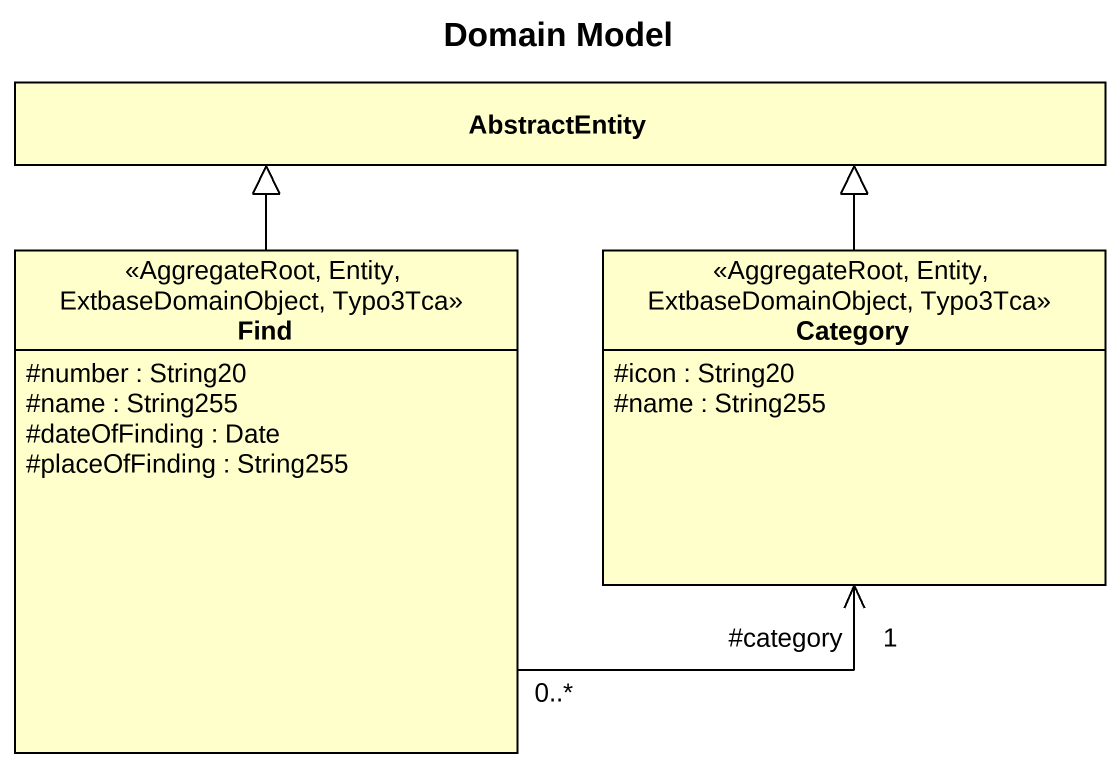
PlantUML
@startuml
title Domain Model
hide circle
hide empty members
skinparam classAttributeIconSize 0
class AbstractEntity
class Find <<AggregateRoot, Entity, ExtbaseDomainObject, Typo3Tca>> {
  #number : String20
  #name : String255
  #dateOfFinding : Date
  #placeOfFinding : String255
}
class Category <<AggregateRoot, Entity, ExtbaseDomainObject, Typo3Tca>> {
  #icon : String20
  #name : String255
}
Find -up-|> AbstractEntity
Find "0..*" -right-> "1\n#category" Category
Category -up-|> AbstractEntity
@enduml
